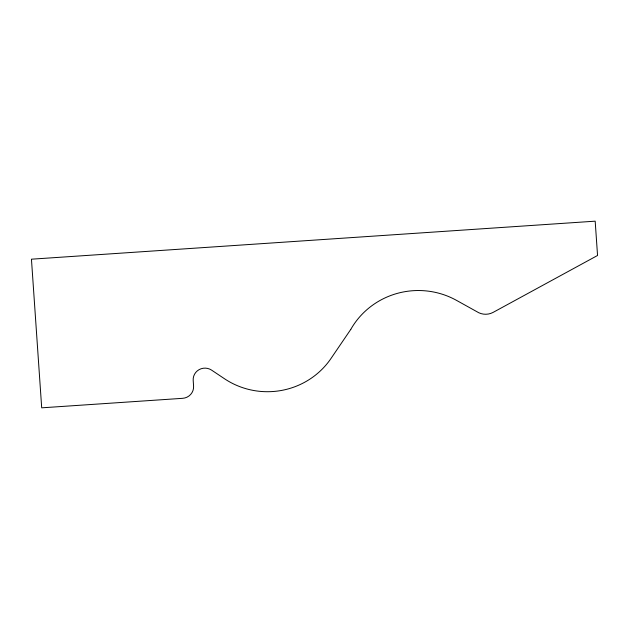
<?xml version="1.0" encoding="UTF-8"?>
<svg xmlns="http://www.w3.org/2000/svg" width="629" height="629" viewBox="0 0 629 629"><rect width="100%" height="100%" fill="white"/><g stroke="black" fill="none" stroke-linecap="round" stroke-linejoin="round"><path stroke-width="0.94" d="M350.77 329.415L330.996 358.475A76.062 74.049 -2.3 0 1 224.474 378.737L211.611 370.135A11.77 11.464 -2.3 0 0 193.189 380.38L193.583 386.096A11.77 11.464 -2.3 0 1 182.63 398.322L41.695 407.828L31.45 259.187L595.183 221.172L597.55 255.476L492.971 312.471A15.654 15.238 -2.3 0 1 478.779 312.739L456.497 300.363A77.052 75.016 -2.3 0 0 350.77 329.415"/></g></svg>
